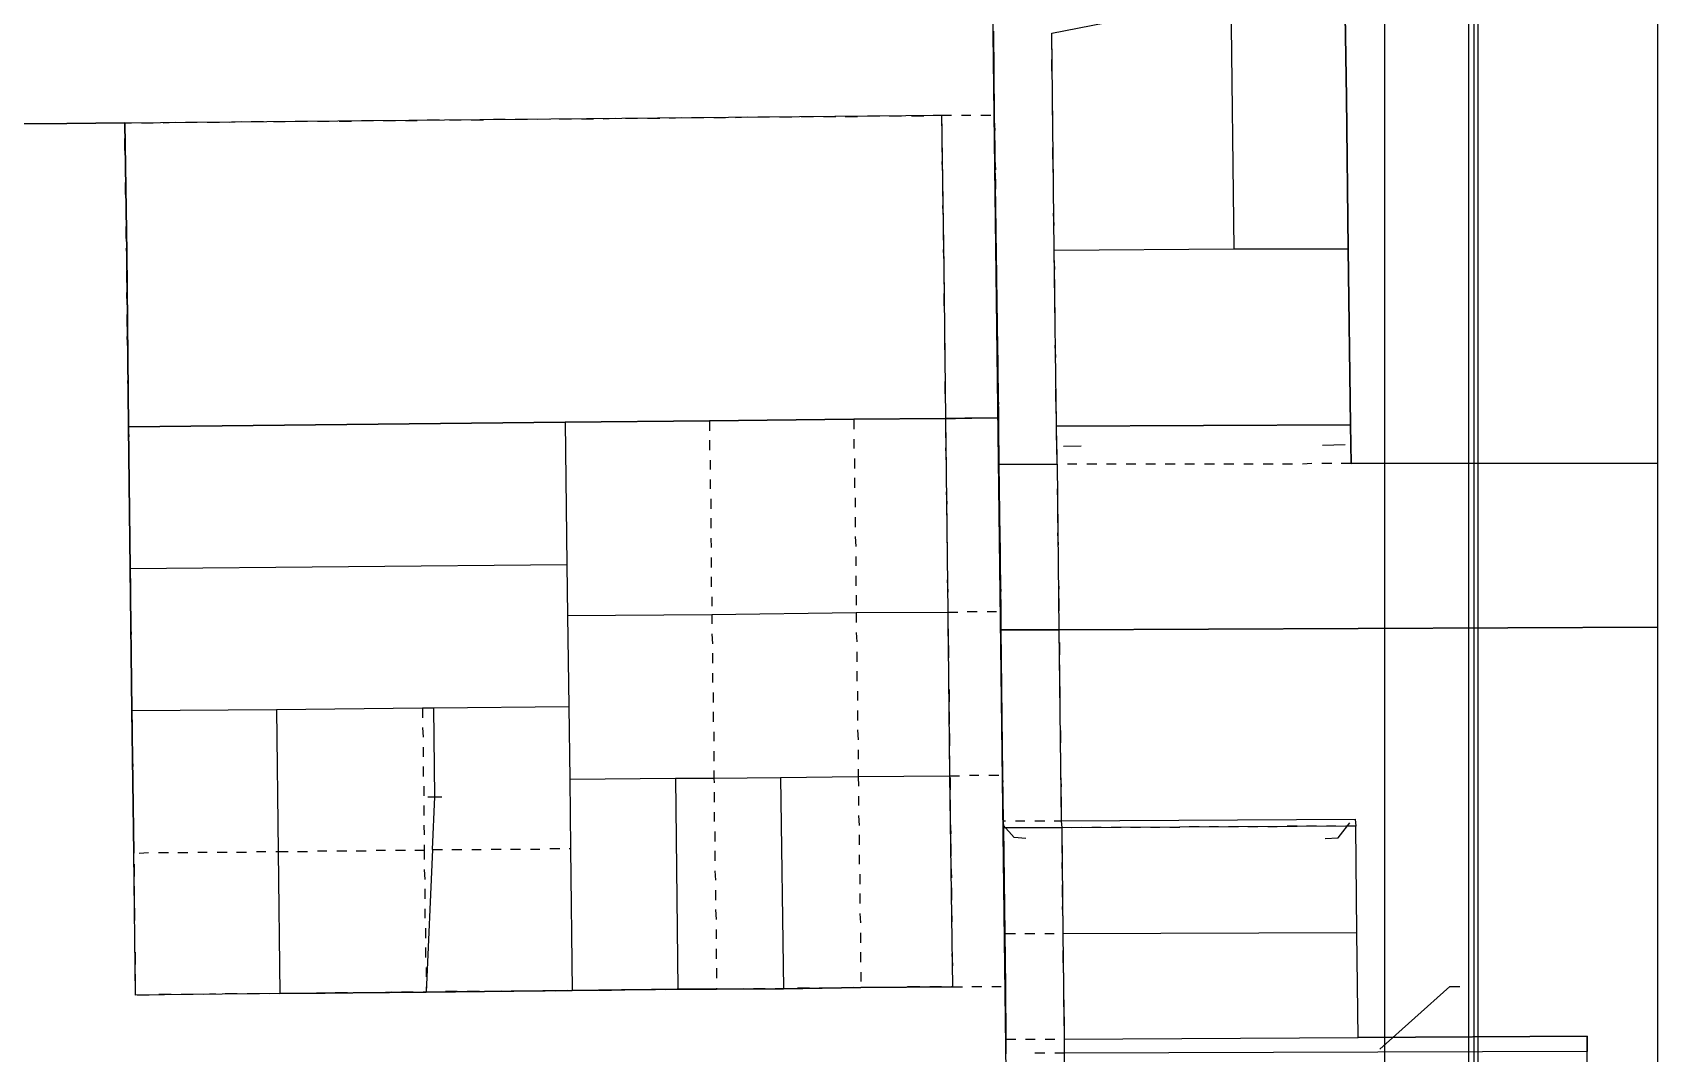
# Model space of a CAD drawing. Extents: x -8 to 2448, y 177 to 3185.
# Drawn here: x 1783 to 2448, y 1114 to 1531 of the extents above; entities that cross this region are included whole.
import ezdxf

# ---------------------------------------------------------------- set-up
doc = ezdxf.new("R2010")
doc.units = 0
doc.layers.add('Cadastral_Map', color=7, linetype='CONTINUOUS')

msp = doc.modelspace()

# ---------------------------------------------------------------- linework, layer by layer
at = {"layer": 'Cadastral_Map', "color": 7}
for points in [[(65.52143, 177.36095), (65.52143, 3134.1768), (2374.1318, 3134.1768), (2374.1318, 177.36095), (65.52143, 177.36095)], [(67.44147, 179.28096), (67.44147, 3132.2568), (2372.4517, 3132.2568), (2372.4517, 179.28096), (67.44147, 179.28096)], [(69.36151, 181.20097), (69.36151, 3130.3368), (2370.2917, 3130.3368), (2370.2917, 181.20097), (69.36151, 181.20097)], [(103.92227, 1957.2105), (103.92227, 3073.2165), (2335.9709, 3073.2165), (2335.9709, 841.20452), (103.92227, 841.20452), (103.92227, 1957.2105)], [(2273.0896, 1545.6083), (2319.6506, 1555.6884), (2320.3706, 1504.8081), (2321.0906, 1442.8878)], [(2200.848, 1442.4077), (2199.888, 1531.2082), (2271.8895, 1545.3683), (2273.0896, 1545.6083)], [(2200.848, 1442.4077), (2199.888, 1531.2082), (2271.8895, 1545.3683), (2273.0896, 1545.6083)], [(2273.0896, 1545.6083), (2274.2896, 1442.8878)], [(2176.1274, 1531.9282), (2176.3674, 1497.848), (2178.0475, 1373.7674), (2156.447, 1373.5274), (2119.0062, 1373.2874), (2059.9649, 1372.5674), (2000.9236, 1372.0874), (1822.3597, 1370.1674), (1821.6397, 1441.4477), (1820.9197, 1494.488), (1797.1592, 1494.248), (1773.3987, 1494.008)], [(1822.3597, 1370.1674), (1821.6397, 1441.4477), (1820.9197, 1494.488), (2154.767, 1497.608)], [(2155.727, 1435.4477), (2156.447, 1373.5274), (2157.407, 1294.327), (2158.127, 1227.3666), (2159.3271, 1140.9661), (2121.8863, 1140.7261), (2090.2056, 1140.2461), (2062.845, 1140.0061), (2047.0046, 1140.0061), (2003.8037, 1139.5261), (1944.0424, 1138.8061), (1884.2811, 1138.3261), (1825.2398, 1137.6061), (1824.5198, 1195.6864), (1823.7998, 1254.0067), (1823.0797, 1312.087), (1822.3597, 1370.1674), (1821.6397, 1441.4477), (1820.9197, 1494.488), (2154.767, 1497.608), (2155.727, 1435.4477)], [(2154.767, 1497.608), (2158.8471, 1497.608)], [(2162.9271, 1497.608), (2166.7672, 1497.608)], [(2170.8473, 1497.608), (2174.9274, 1497.608)], [(2176.3674, 1495.448), (2176.6074, 1491.368)], [(2176.6074, 1487.288), (2176.6074, 1483.448)], [(2176.6074, 1479.3679), (2176.8475, 1475.2879)], [(2176.8475, 1471.4479), (2176.8475, 1467.3679)], [(2176.8475, 1463.2879), (2176.8475, 1459.4478)], [(2177.0875, 1455.3678), (2177.0875, 1451.2878)], [(2177.0875, 1447.4478), (2177.0875, 1443.3678)], [(2200.848, 1442.4077), (2274.2896, 1442.8878)], [(2201.808, 1370.4074), (2200.848, 1442.4077)], [(2201.808, 1370.4074), (2200.848, 1442.4077)], [(2274.2896, 1442.8878), (2321.0906, 1442.8878)], [(2321.0906, 1442.8878), (2322.0506, 1370.8874)], [(2177.0875, 1439.2877), (2177.3275, 1435.4477)], [(2177.3275, 1431.3677), (2177.3275, 1427.2877)], [(2177.3275, 1423.4476), (2177.3275, 1419.3676)], [(2177.5675, 1415.2876), (2177.5675, 1411.4476)], [(2177.5675, 1407.3676), (2177.5675, 1403.2875)], [(2177.8075, 1399.4475), (2177.8075, 1395.3675)], [(2177.8075, 1391.2875), (2177.8075, 1387.4475)], [(2177.8075, 1383.3674), (2178.0475, 1379.2874)], [(2178.0475, 1375.4474), (2178.0475, 1373.7674)], [(1822.3597, 1370.1674), (2000.9236, 1372.0874), (2059.9649, 1372.5674)], [(1822.3597, 1370.1674), (1823.0797, 1312.087)], [(2000.9236, 1372.0874), (2001.6436, 1313.7671), (2001.8836, 1292.8869)], [(2059.9649, 1372.5674), (2119.0062, 1373.2874)], [(2059.9649, 1372.5674), (2059.9649, 1368.4874)], [(2119.0062, 1373.2874), (2156.447, 1373.5274)], [(2119.0062, 1373.2874), (2119.0062, 1369.2074)], [(2156.447, 1373.5274), (2160.5271, 1373.5274)], [(2164.3672, 1373.7674), (2168.4473, 1373.7674)], [(2172.5274, 1373.7674), (2176.3674, 1373.7674)], [(2178.0475, 1373.7674), (2178.0475, 1370.4074), (2178.0475, 1369.6874)], [(2322.0506, 1370.8874), (2201.808, 1370.4074)], [(2202.048, 1354.8073), (2201.808, 1370.4074)], [(2202.048, 1354.8073), (2201.808, 1370.4074)], [(2322.2906, 1355.0473), (2322.0506, 1370.8874)], [(2059.9649, 1364.6473), (2059.9649, 1360.5673)], [(2119.0062, 1365.1273), (2119.0062, 1361.2873)], [(2178.0475, 1365.8473), (2178.0475, 1361.7673)], [(2211.8882, 1362.2473), (2204.688, 1362.0073)], [(2319.8906, 1362.7273), (2310.5304, 1362.4873)], [(2060.2049, 1356.4873), (2060.2049, 1352.6473)], [(2119.2462, 1357.2073), (2119.2462, 1353.1273)], [(2178.2875, 1357.9273), (2178.2875, 1354.8073)], [(2119.2462, 1349.2872), (2119.2462, 1345.2072)], [(2178.2875, 1354.8073), (2182.3676, 1354.8073)], [(2178.2875, 1354.8073), (2178.2875, 1350.7273)], [(2186.2076, 1354.8073), (2190.2877, 1354.8073)], [(2194.3678, 1354.8073), (2198.2079, 1354.8073)], [(2202.288, 1354.8073), (2202.048, 1354.8073)], [(2202.048, 1354.8073), (2202.768, 1287.1269)], [(2202.048, 1354.8073), (2202.768, 1287.1269), (2203.728, 1208.8865), (2203.968, 1206.0065), (2204.4481, 1162.8062), (2204.9281, 1119.606), (2204.9281, 1113.846), (2205.6481, 1066.3257), (2206.1281, 1018.8055)], [(2210.2082, 1354.8073), (2206.3681, 1354.8073)], [(2218.3684, 1354.8073), (2214.2883, 1354.8073)], [(2226.2885, 1354.8073), (2222.2084, 1354.8073)], [(2234.2087, 1354.8073), (2230.3686, 1354.8073)], [(2242.3689, 1354.8073), (2238.2888, 1354.8073)], [(2250.289, 1354.8073), (2246.209, 1354.8073)], [(2258.2092, 1354.8073), (2254.3691, 1354.8073)], [(2266.3694, 1354.8073), (2262.2893, 1354.8073)], [(2274.2896, 1354.8073), (2270.2095, 1354.8073)], [(2282.2097, 1354.8073), (2278.3697, 1354.8073)], [(2290.3699, 1354.8073), (2286.2898, 1354.8073)], [(2298.2901, 1354.8073), (2294.21, 1354.8073)], [(2306.2103, 1355.0473), (2302.3702, 1354.8073)], [(2314.3704, 1355.0473), (2310.2904, 1355.0473)], [(2322.2906, 1355.0473), (2318.2105, 1355.0473)], [(2447.5734, 1355.2873), (2322.2906, 1355.0473)], [(2060.2049, 1348.5672), (2060.2049, 1344.7272)], [(2178.2875, 1346.6472), (2178.2875, 1342.8072)], [(2060.4449, 1340.6472), (2060.4449, 1336.5672)], [(2119.4862, 1341.1272), (2119.4862, 1337.2872)], [(2178.5275, 1338.7272), (2178.5275, 1334.6472)], [(2060.4449, 1332.7272), (2060.4449, 1328.6471)], [(2119.4862, 1333.2072), (2119.4862, 1329.1271)], [(2178.5275, 1330.8071), (2178.5275, 1326.7271)], [(2060.4449, 1324.5671), (2060.6849, 1320.7271)], [(2119.4862, 1325.2871), (2119.7262, 1321.2071)], [(2178.7675, 1322.6471), (2178.7675, 1318.8071)], [(2060.6849, 1316.6471), (2060.6849, 1312.5671)], [(2119.7262, 1317.1271), (2119.7262, 1313.2871)], [(1823.0797, 1312.087), (2001.6436, 1313.7671)], [(1823.0797, 1312.087), (1823.7998, 1254.0067)], [(2119.7262, 1309.207), (2119.7262, 1305.127)], [(2178.7675, 1314.7271), (2178.7675, 1310.647)], [(2060.6849, 1308.727), (2060.6849, 1304.647)], [(2178.7675, 1306.807), (2179.0075, 1302.727)], [(2060.9249, 1300.567), (2060.9249, 1296.727)], [(2119.9662, 1301.287), (2119.9662, 1297.207)], [(2179.0075, 1298.647), (2179.0075, 1294.807)], [(2001.8836, 1292.8869), (2060.9249, 1293.3669)], [(2001.8836, 1292.8869), (2002.3636, 1255.6867)], [(2060.9249, 1293.3669), (2119.9662, 1294.087)], [(2060.9249, 1293.3669), (2060.9249, 1289.5269)], [(2119.9662, 1294.087), (2157.407, 1294.327), (2161.4871, 1294.327)], [(2119.9662, 1294.087), (2119.9662, 1290.0069)], [(2165.3272, 1294.567), (2169.4073, 1294.567)], [(2173.4874, 1294.567), (2177.3275, 1294.567)], [(2179.0075, 1287.3669), (2179.0075, 1291.2069)], [(2060.9249, 1285.4469), (2061.1649, 1281.3669)], [(2119.9662, 1285.9269), (2120.2062, 1282.0869)], [(2179.2475, 1283.7669), (2179.0075, 1287.1269)], [(2179.0075, 1287.1269), (2183.0876, 1287.1269)], [(2187.1677, 1287.1269), (2191.0078, 1287.1269)], [(2195.0878, 1287.1269), (2199.1679, 1287.1269)], [(2202.768, 1287.1269), (2447.5734, 1288.0869)], [(2061.1649, 1277.5269), (2061.1649, 1273.4468)], [(2120.2062, 1278.0069), (2120.2062, 1273.9268)], [(2179.2475, 1275.6069), (2179.2475, 1279.6869)], [(2061.1649, 1269.3668), (2061.1649, 1265.5268)], [(2120.2062, 1270.0868), (2120.2062, 1266.0068)], [(2179.2475, 1267.6868), (2179.2475, 1271.7668)], [(2179.4875, 1259.7668), (2179.4875, 1263.6068)], [(2061.4049, 1261.4468), (2061.4049, 1257.3668)], [(2120.4462, 1261.9268), (2120.4462, 1258.0868)], [(1823.7998, 1254.0067), (1882.841, 1254.4867)], [(1823.7998, 1254.0067), (1824.5198, 1195.6864)], [(1882.841, 1254.4867), (1942.6023, 1255.2067)], [(1882.841, 1254.4867), (1883.5611, 1196.4064)], [(1942.6023, 1255.2067), (1942.6023, 1251.1267)], [(1942.6023, 1255.2067), (1947.1624, 1255.2067)], [(1946.6824, 1197.1264), (1947.6424, 1218.7265), (1947.1624, 1255.2067)], [(1947.1624, 1255.2067), (2002.3636, 1255.6867)], [(2002.3636, 1255.6867), (2002.8437, 1225.9266)], [(2061.4049, 1253.5267), (2061.4049, 1249.4467)], [(2120.4462, 1254.0067), (2120.4462, 1249.9267)], [(2179.4875, 1251.6067), (2179.4875, 1255.6867)], [(1942.6023, 1247.0467), (1942.8423, 1243.2067)], [(2061.6449, 1245.3667), (2061.6449, 1241.5267)], [(2120.4462, 1246.0867), (2120.6862, 1242.0067)], [(2179.7275, 1243.6867), (2179.4875, 1247.7667)], [(1942.8423, 1239.1267), (1942.8423, 1235.0466)], [(2061.6449, 1237.4466), (2061.6449, 1233.3666)], [(2120.6862, 1237.9266), (2120.6862, 1234.0866)], [(2179.7275, 1235.7666), (2179.7275, 1239.6067)], [(1942.8423, 1231.2066), (1942.8423, 1227.1266)], [(2061.6449, 1229.5266), (2061.6449, 1226.4066)], [(2120.6862, 1230.0066), (2120.6862, 1227.1266)], [(2179.7275, 1227.6066), (2179.7275, 1231.6866)], [(1943.0824, 1223.0466), (1943.0824, 1219.2065)], [(2002.8437, 1225.9266), (2046.0446, 1226.4066)], [(2002.8437, 1225.9266), (2003.0837, 1197.6064)], [(2046.0446, 1226.4066), (2047.0046, 1140.0061)], [(2046.0446, 1226.4066), (2061.6449, 1226.4066)], [(2061.6449, 1226.4066), (2089.0055, 1226.6466)], [(2061.6449, 1226.4066), (2061.8849, 1224.4866)], [(2089.0055, 1226.6466), (2120.6862, 1227.1266)], [(2089.0055, 1226.6466), (2090.2056, 1140.2461)], [(2120.6862, 1227.1266), (2158.127, 1227.3666), (2162.2071, 1227.3666)], [(2120.6862, 1227.1266), (2120.9262, 1223.0466)], [(2166.2872, 1227.6066), (2170.1273, 1227.6066)], [(2174.2074, 1227.6066), (2178.2875, 1227.6066)], [(2179.9675, 1224.7266), (2179.7275, 1227.6066)], [(1944.7624, 1218.7265), (1950.5225, 1218.7265)], [(2061.8849, 1220.6466), (2061.8849, 1216.5665)], [(2120.9262, 1218.9665), (2120.9262, 1215.1265)], [(2179.9675, 1216.8065), (2179.9675, 1220.8866)], [(1943.0824, 1215.1265), (1943.0824, 1211.0465)], [(2061.8849, 1212.4865), (2061.8849, 1208.6465)], [(2120.9262, 1211.0465), (2121.1662, 1206.9665)], [(2179.9675, 1208.8865), (2179.9675, 1212.7265)], [(2203.728, 1208.8865), (2323.9707, 1209.6065), (2324.2107, 1206.7265)], [(1943.0824, 1207.2065), (1943.3224, 1203.1265)], [(2062.125, 1204.5665), (2062.125, 1200.4864)], [(2121.1662, 1203.1265), (2121.1662, 1199.0464)], [(2180.2075, 1206.0065), (2179.9675, 1208.8865)], [(2179.9675, 1208.8865), (2180.9275, 1208.8865)], [(2189.3277, 1201.6865), (2184.5276, 1202.1665), (2179.9675, 1207.2065)], [(2180.2075, 1202.8865), (2180.2075, 1206.0065)], [(2187.8877, 1206.0065), (2183.8076, 1206.0065)], [(2185.0076, 1208.8865), (2188.8477, 1208.8865)], [(2195.8079, 1206.0065), (2191.9678, 1206.0065)], [(2192.9278, 1208.8865), (2197.0079, 1208.8865)], [(2203.968, 1206.0065), (2199.888, 1206.0065)], [(2200.848, 1208.8865), (2203.728, 1208.8865)], [(2204.208, 1206.0065), (2203.968, 1206.0065)], [(2204.4481, 1162.8062), (2324.6907, 1163.2862), (2324.2107, 1206.7265)], [(2212.1282, 1206.2465), (2208.0481, 1206.0065)], [(2220.0484, 1206.2465), (2216.2083, 1206.2465)], [(2228.2086, 1206.2465), (2224.1285, 1206.2465)], [(2236.1287, 1206.2465), (2232.0486, 1206.2465)], [(2244.0489, 1206.2465), (2240.2088, 1206.2465)], [(2252.2091, 1206.2465), (2248.129, 1206.2465)], [(2260.1293, 1206.4865), (2256.0492, 1206.4865)], [(2268.0494, 1206.4865), (2264.2094, 1206.4865)], [(2276.2096, 1206.4865), (2272.1295, 1206.4865)], [(2284.1298, 1206.4865), (2280.0497, 1206.4865)], [(2292.05, 1206.4865), (2288.2099, 1206.4865)], [(2300.2101, 1206.7265), (2296.1301, 1206.7265)], [(2308.1303, 1206.7265), (2304.0502, 1206.7265)], [(2311.7304, 1201.6865), (2317.0105, 1201.9265), (2321.8106, 1208.1665)], [(2316.0505, 1206.7265), (2312.2104, 1206.7265)], [(2324.2107, 1206.7265), (2320.1306, 1206.7265)], [(1850.6803, 1196.1664), (1854.5204, 1196.1664)], [(1858.6005, 1196.1664), (1862.6806, 1196.1664)], [(1866.5207, 1196.1664), (1870.6008, 1196.1664)], [(1874.6809, 1196.4064), (1878.5209, 1196.4064)], [(1882.601, 1196.4064), (1883.5611, 1196.4064)], [(1883.5611, 1196.4064), (1887.6411, 1196.4064)], [(1883.5611, 1196.4064), (1884.2811, 1138.3261)], [(1891.4812, 1196.4064), (1895.5613, 1196.4064)], [(1899.6414, 1196.6464), (1903.4815, 1196.6464)], [(1907.5616, 1196.6464), (1911.6417, 1196.6464)], [(1915.4818, 1196.6464), (1919.5618, 1196.6464)], [(1923.6419, 1196.8864), (1927.482, 1196.8864)], [(1931.5621, 1196.8864), (1935.6422, 1196.8864)], [(1939.4823, 1196.8864), (1943.3224, 1196.8864), (1943.5624, 1196.8864)], [(1943.3224, 1199.0464), (1943.3224, 1196.8864)], [(1943.3224, 1196.8864), (1943.3224, 1193.0464)], [(1946.6824, 1197.1264), (1944.0424, 1138.8061)], [(1946.6824, 1197.1264), (1950.7625, 1197.1264)], [(1954.6026, 1197.1264), (1958.6827, 1197.1264)], [(1962.7628, 1197.1264), (1966.6029, 1197.1264)], [(1970.6829, 1197.3664), (1974.763, 1197.3664)], [(1978.6031, 1197.3664), (1982.6832, 1197.3664)], [(1986.7633, 1197.3664), (1990.6034, 1197.3664)], [(1994.6835, 1197.6064), (1998.7636, 1197.6064)], [(2002.6037, 1197.6064), (2003.0837, 1197.6064)], [(2003.0837, 1197.6064), (2003.8037, 1139.5261)], [(2062.125, 1196.6464), (2062.125, 1192.5664)], [(2180.2075, 1194.7264), (2180.2075, 1198.8064)], [(1884.2811, 1138.3261), (1825.2398, 1137.6061), (1824.5198, 1195.6864)], [(1826.6798, 1195.6864), (1830.5199, 1195.9264)], [(1834.6, 1195.9264), (1838.6801, 1195.9264)], [(1842.5202, 1195.9264), (1846.6003, 1195.9264)], [(2121.1662, 1194.9664), (2121.1662, 1191.1264)], [(2180.4475, 1186.8064), (2180.2075, 1190.8864)], [(1943.3224, 1188.9664), (1943.5624, 1184.8864)], [(2062.125, 1188.4864), (2062.365, 1184.6464)], [(2121.4062, 1187.0464), (2121.4062, 1182.9664)], [(1943.5624, 1181.0463), (1943.5624, 1176.9663)], [(2062.365, 1180.5663), (2062.365, 1176.4863)], [(2121.4062, 1179.1263), (2121.4062, 1175.0463)], [(2180.4475, 1178.8863), (2180.4475, 1182.7264)], [(1943.5624, 1172.8863), (1943.5624, 1169.0463)], [(2062.365, 1172.6463), (2062.605, 1168.5663)], [(2121.4062, 1170.9663), (2121.6462, 1167.1263)], [(2180.4475, 1170.7263), (2180.4475, 1174.8063)], [(1943.8024, 1164.9663), (1943.8024, 1160.8862)], [(2062.605, 1164.4863), (2062.605, 1160.6462)], [(2121.6462, 1163.0462), (2121.6462, 1158.9662)], [(2180.6875, 1162.8062), (2180.6875, 1166.8863)], [(2180.9275, 1162.8062), (2185.0076, 1162.8062)], [(2188.8477, 1162.8062), (2192.9278, 1162.8062)], [(2197.0079, 1162.8062), (2200.848, 1162.8062)], [(2204.9281, 1119.606), (2325.1707, 1120.326), (2324.6907, 1163.2862)], [(1943.8024, 1157.0462), (1943.8024, 1152.9662)], [(2062.605, 1156.5662), (2062.605, 1152.4862)], [(2180.6875, 1157.2862), (2180.6875, 1161.3662)], [(2121.6462, 1155.1262), (2121.6462, 1151.0462)], [(2180.9275, 1149.3662), (2180.6875, 1153.2062)], [(1944.0424, 1148.8862), (1944.0424, 1145.0462)], [(2062.845, 1148.6462), (2062.845, 1144.5661)], [(2121.8863, 1146.9662), (2121.8863, 1143.1261)], [(2180.9275, 1141.2061), (2180.9275, 1145.2862)], [(1884.2811, 1138.3261), (1944.0424, 1138.8061), (2003.8037, 1139.5261), (2047.0046, 1140.0061)], [(1944.0424, 1140.9661), (1944.0424, 1138.8061)], [(2047.0046, 1140.0061), (2062.845, 1140.0061)], [(2062.845, 1140.4861), (2062.845, 1140.0061)], [(2062.845, 1140.0061), (2090.2056, 1140.2461)], [(2090.2056, 1140.2461), (2121.8863, 1140.7261)], [(2121.8863, 1140.7261), (2159.3271, 1140.9661)], [(2159.3271, 1140.9661), (2163.4072, 1140.9661)], [(2167.2472, 1141.2061), (2171.3273, 1141.2061)], [(2175.4074, 1141.2061), (2179.2475, 1141.2061)], [(2180.9275, 1135.6861), (2180.9275, 1139.5261)], [(2334.0509, 1115.526), (2362.6115, 1141.2061), (2366.6916, 1141.2061)], [(2181.1675, 1127.5261), (2180.9275, 1131.6061)], [(2181.1675, 1119.606), (2181.1675, 1123.686)], [(2181.1675, 1119.606), (2185.2476, 1119.606)], [(2181.1675, 1113.606), (2181.1675, 1117.446), (2181.1675, 1117.686)], [(2189.0877, 1119.606), (2193.1678, 1119.606)], [(2197.2479, 1119.606), (2201.088, 1119.606)], [(2325.1707, 1120.326), (2418.7727, 1120.806), (2418.7727, 1114.566)], [(2197.0079, 1113.846), (2192.9278, 1113.846)], [(2204.9281, 1113.846), (2201.088, 1113.846)], [(2418.7727, 1114.566), (2204.9281, 1113.846)]]:
    msp.add_lwpolyline(points, dxfattribs=at)
at = {"layer": 'Cadastral_Map', "color": 1}
for points in [[(2182.3676, 1018.5655), (2158.6071, 2915.0557)], [(2176.1274, 1531.9282), (2176.3674, 1497.848), (2178.0475, 1373.7674), (2156.447, 1373.5274), (2119.0062, 1373.2874), (2059.9649, 1372.5674), (2000.9236, 1372.0874), (1822.3597, 1370.1674), (1821.6397, 1441.4477), (1820.9197, 1494.488), (1797.1592, 1494.248), (1773.3987, 1494.008)], [(1773.3987, 1494.008), (1797.1592, 1494.248), (1820.9197, 1494.488), (1821.6397, 1441.4477), (1822.3597, 1370.1674), (2000.9236, 1372.0874), (2059.9649, 1372.5674), (2119.0062, 1373.2874), (2156.447, 1373.5274), (2178.0475, 1373.7674), (2178.0475, 1370.4074), (2178.2875, 1354.8073), (2179.0075, 1294.567), (2179.0075, 1287.1269), (2179.7275, 1227.6066), (2179.9675, 1208.8865), (2180.2075, 1206.0065), (2180.6875, 1162.8062), (2180.9275, 1141.2061), (2181.1675, 1119.606), (2181.1675, 1117.446), (2181.1675, 1113.606)]]:
    msp.add_lwpolyline(points, dxfattribs=at)
for points in [[(2447.5734, 1355.2873), (2322.2906, 1355.0473), (2322.0506, 1370.8874), (2321.0906, 1442.8878), (2320.3706, 1504.8081), (2319.6506, 1555.4484), (2447.5734, 1583.5285), (2447.5734, 1355.2873), (2447.5734, 1355.2873)], [(2322.0506, 1370.8874), (2201.808, 1370.4074), (2200.848, 1442.4077), (2199.888, 1531.2082), (2271.8895, 1545.3683), (2273.0896, 1545.6083), (2319.6506, 1555.6884), (2319.6506, 1555.4484), (2320.3706, 1504.8081), (2321.0906, 1442.8878), (2322.0506, 1370.8874), (2322.0506, 1370.8874)], [(2447.5734, 1288.0869), (2202.768, 1287.1269), (2179.0075, 1287.1269), (2179.0075, 1294.567), (2178.2875, 1354.8073), (2202.048, 1354.8073), (2201.808, 1370.4074), (2322.0506, 1370.8874), (2322.2906, 1355.0473), (2447.5734, 1355.2873), (2447.5734, 1288.0869), (2447.5734, 1288.0869)], [(2447.5734, 1019.5255), (2419.9728, 1019.5255), (2419.4927, 1067.0457), (2418.7727, 1114.566), (2418.7727, 1120.806), (2325.1707, 1120.326), (2324.6907, 1163.2862), (2324.2107, 1206.7265), (2203.968, 1206.0065), (2180.2075, 1206.0065), (2179.9675, 1208.8865), (2179.7275, 1227.6066), (2179.0075, 1287.1269), (2202.768, 1287.1269), (2447.5734, 1288.0869), (2447.5734, 1019.5255), (2447.5734, 1019.5255)]]:
    msp.add_lwpolyline(points, close=True, dxfattribs=at)
at = {"layer": 'Cadastral_Map', "color": 2}
for points in [[(2199.888, 1524.4882), (2199.888, 1529.5282)], [(2199.888, 1515.6081), (2199.888, 1520.4082)], [(2200.128, 1506.4881), (2200.128, 1511.5281)], [(2200.128, 1497.608), (2200.128, 1502.4081)], [(1890.5212, 1495.208), (1895.5613, 1495.208)], [(1899.6414, 1495.208), (1904.4415, 1495.208)], [(1908.5216, 1495.208), (1913.5617, 1495.208)], [(1917.6418, 1495.448), (1922.4419, 1495.448)], [(1926.522, 1495.448), (1931.5621, 1495.448)], [(1935.6422, 1495.448), (1940.4423, 1495.448)], [(1944.5224, 1495.688), (1949.5625, 1495.688)], [(1953.6426, 1495.688), (1958.4427, 1495.688)], [(1962.5228, 1495.688), (1967.5629, 1495.688)], [(1971.643, 1495.928), (1976.4431, 1495.928)], [(1980.5232, 1495.928), (1985.5633, 1495.928)], [(1989.6434, 1495.928), (1994.4435, 1496.168)], [(1998.5236, 1496.168), (2003.5637, 1496.168)], [(2007.6438, 1496.168), (2012.4439, 1496.168)], [(2016.524, 1496.168), (2021.5641, 1496.408)], [(2025.6441, 1496.408), (2030.4443, 1496.408)], [(2034.5244, 1496.408), (2039.5645, 1496.408)], [(2043.6445, 1496.408), (2048.4447, 1496.648)], [(2052.5247, 1496.648), (2057.5648, 1496.648)], [(2061.6449, 1496.648), (2066.445, 1496.648)], [(2070.5251, 1496.648), (2075.5652, 1496.888)], [(2079.6453, 1496.888), (2084.4454, 1496.888)], [(2088.5255, 1496.888), (2093.5656, 1496.888)], [(2097.4057, 1497.128), (2102.4458, 1497.128)], [(2106.5259, 1497.128), (2111.566, 1497.128)], [(2115.4061, 1497.128), (2120.4462, 1497.128)], [(2124.5263, 1497.368), (2129.5664, 1497.368)], [(2133.4065, 1497.368), (2138.4466, 1497.368)], [(2142.5267, 1497.368), (2147.5668, 1497.368)], [(2151.4069, 1497.608), (2154.767, 1497.608)], [(2154.767, 1496.648), (2155.007, 1491.608)], [(1820.9197, 1492.088), (1820.9197, 1494.488), (1823.5598, 1494.488)], [(1827.6398, 1494.488), (1832.4399, 1494.488)], [(1836.52, 1494.488), (1841.5601, 1494.728)], [(1845.6402, 1494.728), (1850.4403, 1494.728)], [(1854.5204, 1494.728), (1859.5605, 1494.728)], [(1863.6406, 1494.728), (1868.4407, 1494.968)], [(1872.5208, 1494.968), (1877.5609, 1494.968)], [(1881.641, 1494.968), (1886.4411, 1494.968)], [(2200.368, 1488.488), (2200.368, 1493.528)], [(1820.9197, 1483.208), (1820.9197, 1488.008)], [(2155.007, 1487.528), (2155.007, 1482.488)], [(2200.368, 1479.6079), (2200.368, 1484.408)], [(1821.1597, 1474.0879), (1821.1597, 1479.1279)], [(2155.007, 1478.6479), (2155.247, 1473.6079)], [(2200.608, 1470.4879), (2200.608, 1475.5279)], [(1821.1597, 1465.2079), (1821.1597, 1470.0079)], [(2155.247, 1469.5279), (2155.247, 1464.4879)], [(2200.608, 1461.6079), (2200.608, 1466.4079)], [(1821.3997, 1456.0878), (1821.3997, 1461.1278)], [(2155.247, 1460.6478), (2155.487, 1455.6078)], [(2200.848, 1452.4878), (2200.608, 1457.5278)], [(1821.3997, 1447.2078), (1821.3997, 1452.0078)], [(2155.487, 1451.5278), (2155.487, 1446.4878)], [(1821.6397, 1438.0877), (1821.6397, 1441.4477), (1821.3997, 1443.1278)], [(2155.487, 1442.6477), (2155.727, 1437.6077)], [(2200.848, 1443.6078), (2200.848, 1448.4078)], [(2201.088, 1434.4877), (2200.848, 1439.5277)], [(1821.6397, 1429.2077), (1821.6397, 1434.0077)], [(2155.727, 1433.5277), (2155.727, 1428.4877)], [(2201.088, 1425.6077), (2201.088, 1430.4077)], [(1821.8797, 1420.0876), (1821.6397, 1425.1277)], [(2155.727, 1424.6477), (2155.727, 1419.6076)], [(1821.8797, 1411.2076), (1821.8797, 1416.0076)], [(2155.967, 1415.5276), (2155.967, 1410.4876)], [(2201.328, 1416.4876), (2201.088, 1421.5276)], [(2201.328, 1407.6076), (2201.328, 1412.4076)], [(1822.1197, 1402.0875), (1821.8797, 1407.1276)], [(2155.967, 1406.6476), (2155.967, 1401.6075)], [(2201.568, 1398.4875), (2201.328, 1403.5275)], [(1822.1197, 1393.2075), (1822.1197, 1398.0075)], [(2156.207, 1397.5275), (2156.207, 1392.4875)], [(1822.3597, 1384.0874), (1822.1197, 1389.1275)], [(2201.568, 1389.6075), (2201.568, 1394.4075)], [(2156.207, 1388.6475), (2156.207, 1383.6074)], [(2201.568, 1380.4874), (2201.568, 1385.5274)], [(1822.3597, 1375.2074), (1822.3597, 1380.0074)], [(2156.447, 1379.5274), (2156.447, 1374.4874)], [(2201.808, 1371.6074), (2201.808, 1376.4074)], [(1822.5997, 1366.0873), (1822.3597, 1370.1674), (1822.3597, 1371.1274)], [(2156.447, 1370.6474), (2156.447, 1365.6073)], [(2201.808, 1364.6473), (2201.808, 1369.6874)], [(1822.5997, 1357.2073), (1822.5997, 1362.0073)], [(2156.447, 1361.5273), (2156.687, 1356.4873)], [(2202.048, 1355.7673), (2202.048, 1360.8073)], [(1822.5997, 1348.0872), (1822.5997, 1353.1273)], [(2156.687, 1352.6473), (2156.687, 1347.6072)], [(2202.048, 1353.8473), (2202.048, 1348.8072)], [(1822.8397, 1339.2072), (1822.8397, 1344.0072)], [(2156.687, 1343.5272), (2156.927, 1338.4872)], [(2202.048, 1344.7272), (2202.288, 1339.6872)], [(2202.288, 1335.8472), (2202.288, 1330.8071)], [(1822.8397, 1330.0871), (1822.8397, 1335.1272)], [(2156.927, 1334.6472), (2156.927, 1329.6071)], [(1823.0797, 1321.2071), (1823.0797, 1326.0071)], [(2156.927, 1325.5271), (2157.167, 1320.4871)], [(2202.288, 1326.7271), (2202.528, 1321.6871)], [(1823.0797, 1312.087), (1823.0797, 1317.1271)], [(2157.167, 1316.6471), (2157.167, 1311.607)], [(2202.528, 1317.8471), (2202.528, 1312.8071)], [(1823.3197, 1303.207), (1823.3197, 1308.007)], [(2157.167, 1307.527), (2157.407, 1302.487)], [(2202.528, 1308.727), (2202.768, 1303.687)], [(1823.3197, 1294.087), (1823.3197, 1299.127)], [(2157.407, 1298.647), (2157.407, 1294.327), (2157.407, 1293.6069)], [(2202.768, 1299.847), (2202.768, 1294.807)], [(1823.5598, 1285.2069), (1823.3197, 1290.0069)], [(2157.407, 1289.5269), (2157.407, 1284.4869)], [(2202.768, 1290.7269), (2202.768, 1287.1269), (2202.768, 1285.6869)], [(1823.5598, 1276.0869), (1823.5598, 1281.1269)], [(2157.647, 1280.6469), (2157.647, 1275.6069)], [(2203.008, 1281.8469), (2203.008, 1276.8069)], [(1823.7998, 1267.2068), (1823.5598, 1272.0068)], [(2157.647, 1271.5268), (2157.647, 1266.4868)], [(2203.008, 1272.7268), (2203.008, 1267.6868)], [(1823.7998, 1258.0868), (1823.7998, 1263.1268)], [(2157.887, 1262.6468), (2157.887, 1257.6068)], [(2203.248, 1263.8468), (2203.248, 1258.8068)], [(1824.0398, 1249.2067), (1823.7998, 1254.0067), (1823.7998, 1254.0067)], [(2157.887, 1253.5267), (2157.887, 1248.4867)], [(2203.248, 1254.7267), (2203.248, 1249.6867)], [(1824.0398, 1240.0867), (1824.0398, 1245.1267)], [(2158.127, 1244.6467), (2158.127, 1239.6067)], [(2203.488, 1245.8467), (2203.488, 1240.8067)], [(1824.2798, 1231.2066), (1824.0398, 1236.0066)], [(2203.488, 1236.7266), (2203.488, 1231.6866)], [(2158.127, 1235.5266), (2158.127, 1230.4866)], [(1824.2798, 1222.0866), (1824.2798, 1227.1266)], [(2158.367, 1226.6466), (2158.367, 1221.6066)], [(2203.488, 1227.8466), (2203.728, 1222.8066)], [(1824.2798, 1213.2065), (1824.2798, 1218.2465)], [(2158.367, 1217.5265), (2158.367, 1212.4865)], [(2203.728, 1218.7265), (2203.728, 1213.6865)], [(2203.728, 1209.8465), (2203.728, 1208.8865), (2203.968, 1206.0065), (2203.968, 1204.8065)], [(1824.5198, 1204.0865), (1824.5198, 1209.1265)], [(2158.367, 1208.6465), (2158.6071, 1203.6065)], [(1824.5198, 1195.2064), (1824.5198, 1195.6864), (1824.5198, 1200.2464)], [(2158.6071, 1199.5264), (2158.6071, 1194.4864)], [(2203.968, 1200.7265), (2203.968, 1195.6864)], [(1824.7598, 1186.0864), (1824.7598, 1191.1264)], [(2158.6071, 1190.6464), (2158.8471, 1185.6064)], [(2203.968, 1191.8464), (2204.208, 1186.8064)], [(1824.7598, 1177.2063), (1824.7598, 1182.2464)], [(2158.8471, 1181.5263), (2158.8471, 1176.4863)], [(2204.208, 1182.7264), (2204.208, 1177.6863)], [(1824.9998, 1168.0863), (1824.9998, 1173.1263)], [(2158.8471, 1172.6463), (2159.0871, 1167.6063)], [(2204.208, 1173.8463), (2204.4481, 1168.8063)], [(1824.9998, 1159.2062), (1824.9998, 1164.2463)], [(2159.0871, 1163.5263), (2159.0871, 1158.4862)], [(2204.4481, 1164.7263), (2204.4481, 1162.8062), (2204.4481, 1159.6862)], [(1825.2398, 1150.0862), (1825.2398, 1155.1262)], [(2159.0871, 1154.6462), (2159.3271, 1149.6062)], [(2204.4481, 1155.8462), (2204.4481, 1150.8062)], [(1825.2398, 1141.2061), (1825.2398, 1146.2462)], [(2159.3271, 1145.5262), (2159.3271, 1140.9661), (2158.8471, 1140.9661)], [(2204.688, 1146.7262), (2204.688, 1141.6861)], [(1830.7599, 1137.6061), (1825.9598, 1137.6061)], [(1839.8801, 1137.8461), (1834.84, 1137.8461)], [(1848.7603, 1137.8461), (1843.9602, 1137.8461)], [(1857.8805, 1138.0861), (1852.8404, 1137.8461)], [(1866.7607, 1138.0861), (1861.9606, 1138.0861)], [(1875.8809, 1138.0861), (1870.8408, 1138.0861)], [(1884.7611, 1138.3261), (1884.2811, 1138.3261), (1879.961, 1138.0861)], [(1893.8813, 1138.3261), (1888.8412, 1138.3261)], [(1902.7615, 1138.3261), (1897.9614, 1138.3261)], [(1911.8817, 1138.5661), (1906.8416, 1138.5661)], [(1920.7619, 1138.5661), (1915.9618, 1138.5661)], [(1929.8821, 1138.8061), (1924.842, 1138.5661)], [(1938.7623, 1138.8061), (1933.9622, 1138.8061)], [(1947.8825, 1138.8061), (1944.0424, 1138.8061), (1942.8423, 1138.8061)], [(1956.7627, 1139.0461), (1951.9626, 1139.0461)], [(1965.8829, 1139.0461), (1960.8427, 1139.0461)], [(1974.763, 1139.2861), (1969.9629, 1139.0461)], [(1983.8832, 1139.2861), (1978.8431, 1139.2861)], [(1992.7634, 1139.2861), (1987.9633, 1139.2861)], [(2001.8836, 1139.5261), (1996.8435, 1139.2861)], [(2010.7638, 1139.5261), (2005.9637, 1139.5261)], [(2019.884, 1139.5261), (2014.8439, 1139.5261)], [(2028.7642, 1139.7661), (2023.9641, 1139.7661)], [(2037.8844, 1139.7661), (2032.8443, 1139.7661)], [(2046.7646, 1140.0061), (2041.9645, 1139.7661)], [(2055.8848, 1140.0061), (2050.8447, 1140.0061)], [(2064.765, 1140.0061), (2062.845, 1140.0061), (2059.9649, 1140.0061)], [(2073.8852, 1140.2461), (2068.8451, 1140.0061)], [(2082.7654, 1140.2461), (2077.9653, 1140.2461)], [(2091.8856, 1140.2461), (2090.2056, 1140.2461), (2086.8455, 1140.2461)], [(2100.7658, 1140.4861), (2095.9657, 1140.4861)], [(2109.886, 1140.4861), (2104.8459, 1140.4861)], [(2118.7662, 1140.7261), (2113.9661, 1140.4861)], [(2127.8864, 1140.7261), (2122.8463, 1140.7261)], [(2136.7666, 1140.7261), (2131.9665, 1140.7261)], [(2145.8868, 1140.9661), (2140.8467, 1140.9661)], [(2154.767, 1140.9661), (2149.9669, 1140.9661)], [(2204.688, 1137.8461), (2204.688, 1132.8061)], [(2204.9281, 1128.7261), (2204.9281, 1123.686)], [(2204.9281, 1119.846), (2204.9281, 1119.606), (2204.9281, 1114.806)]]:
    msp.add_lwpolyline(points, dxfattribs=at)

doc.saveas('drawing.dxf')
